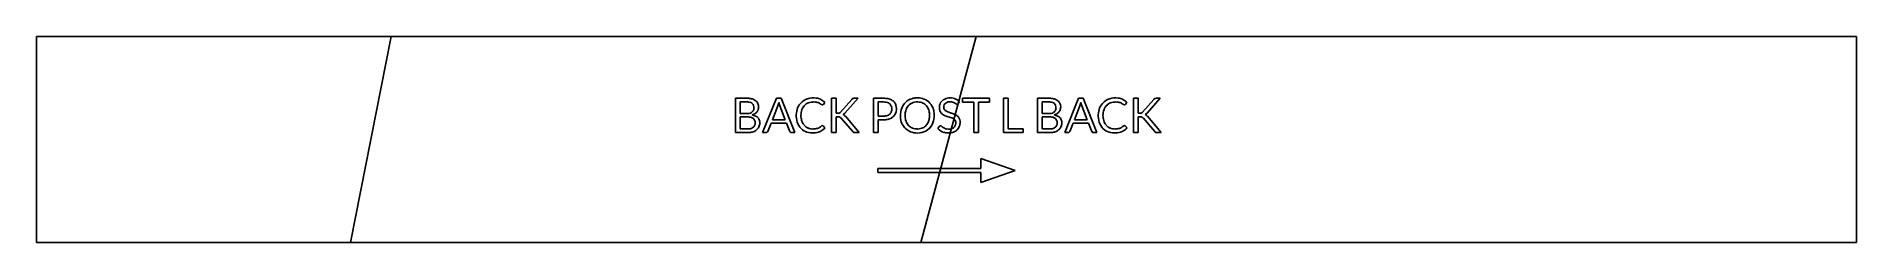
# Model space of a CAD drawing. Header units: millimetres. Extents: x 0 to 300, y 0 to 34.
import ezdxf

# ---------------------------------------------------------------- set-up
doc = ezdxf.new("R2010")
doc.units = ezdxf.units.MM
for name, color, linetype in [('LABEL', 7, 'Continuous'), ('OUTLINE', 7, 'Continuous'), ('POCKET_D15', 7, 'Continuous')]:
    doc.layers.add(name, color=color, linetype=linetype)

msp = doc.modelspace()

# ---------------------------------------------------------------- linework, layer by layer
at = {"layer": 'LABEL'}
for p, q in [((115.23, 18.13), (115.23, 23.8)), ((115.23, 23.8), (117.04, 23.8)), ((117.04, 23.19), (116, 23.19)), ((116, 23.19), (116, 21.26)), ((116, 21.26), (117.01, 21.26)), ((119.7, 18.13), (121.97, 23.8)), ((122.19, 22.54), (121.3, 20.24)), ((121.97, 23.8), (122.75, 23.8)), ((122.35, 23.08), (122.19, 22.54)), ((122.52, 22.54), (122.35, 23.08)), ((123.41, 20.24), (122.52, 22.54)), ((122.75, 23.8), (125.01, 18.13)), ((129.96, 23.14), (129.71, 22.79)), ((131.06, 18.13), (131.06, 23.8)), ((131.06, 23.8), (131.82, 23.8)), ((131.82, 23.8), (131.82, 21.32)), ((131.82, 21.32), (132.11, 21.32)), ((132.52, 21.48), (134.4, 23.62)), ((135.43, 23.8), (133.27, 21.36)), ((134.78, 23.8), (135.43, 23.8)), ((137.97, 18.13), (137.97, 23.8)), ((137.97, 23.8), (139.64, 23.8)), ((139.64, 23.19), (138.73, 23.19)), ((138.73, 23.19), (138.73, 20.86)), ((151.94, 22.91), (152.12, 23.28)), ((152.65, 23.16), (152.65, 23.8)), ((152.65, 23.8), (157.09, 23.8)), ((154.49, 23.16), (152.65, 23.16)), ((154.49, 18.13), (154.49, 23.16)), ((157.09, 23.16), (155.26, 23.16)), ((155.26, 23.16), (155.26, 18.13)), ((157.09, 23.8), (157.09, 23.16)), ((159.42, 18.13), (159.42, 23.8)), ((159.42, 23.8), (160.19, 23.8)), ((160.19, 23.8), (160.19, 18.78)), ((165.01, 18.13), (165.01, 23.8)), ((165.01, 23.8), (166.82, 23.8)), ((166.82, 23.19), (165.78, 23.19)), ((165.78, 23.19), (165.78, 21.26)), ((165.78, 21.26), (166.79, 21.26)), ((169.48, 18.13), (171.75, 23.8)), ((171.97, 22.54), (171.08, 20.24)), ((171.75, 23.8), (172.52, 23.8)), ((172.13, 23.08), (171.97, 22.54)), ((172.3, 22.54), (172.13, 23.08)), ((173.19, 20.24), (172.3, 22.54)), ((172.52, 23.8), (174.79, 18.13)), ((179.74, 23.14), (179.49, 22.79)), ((180.84, 18.13), (180.84, 23.8)), ((180.84, 23.8), (181.6, 23.8)), ((181.6, 23.8), (181.6, 21.32)), ((181.6, 21.32), (181.89, 21.32)), ((182.3, 21.48), (184.18, 23.62)), ((185.21, 23.8), (183.05, 21.36)), ((184.56, 23.8), (185.21, 23.8)), ((117.24, 18.13), (115.23, 18.13)), ((116, 20.72), (116, 18.74)), ((117.22, 20.72), (116, 20.72)), ((116, 18.74), (117.23, 18.74)), ((120.29, 18.13), (119.7, 18.13)), ((121.09, 19.68), (120.56, 18.32)), ((123.63, 19.68), (121.09, 19.68)), ((121.3, 20.24), (123.41, 20.24)), ((124.16, 18.32), (123.63, 19.68)), ((125.01, 18.13), (124.42, 18.13)), ((129.67, 19.25), (129.97, 18.92)), ((131.82, 18.13), (131.06, 18.13)), ((132.17, 20.73), (131.82, 20.73)), ((131.82, 20.73), (131.82, 18.13)), ((134.57, 18.3), (132.61, 20.55)), ((133.33, 20.82), (135.58, 18.13)), ((135.58, 18.13), (134.92, 18.13)), ((138.73, 18.13), (137.97, 18.13)), ((138.73, 20.86), (139.64, 20.86)), ((138.73, 20.25), (138.73, 18.13)), ((139.64, 20.25), (138.73, 20.25)), ((148.8, 19.17), (148.58, 18.81)), ((155.26, 18.13), (154.49, 18.13)), ((162.64, 18.13), (159.42, 18.13)), ((160.19, 18.78), (162.64, 18.78)), ((162.64, 18.78), (162.64, 18.13)), ((167.02, 18.13), (165.01, 18.13)), ((165.78, 20.72), (165.78, 18.74)), ((167, 20.72), (165.78, 20.72)), ((165.78, 18.74), (167, 18.74)), ((170.07, 18.13), (169.48, 18.13)), ((170.86, 19.68), (170.33, 18.32)), ((173.41, 19.68), (170.86, 19.68)), ((171.08, 20.24), (173.19, 20.24)), ((173.94, 18.32), (173.41, 19.68)), ((174.79, 18.13), (174.2, 18.13)), ((179.45, 19.25), (179.75, 18.92)), ((181.6, 18.13), (180.84, 18.13)), ((181.95, 20.73), (181.6, 20.73)), ((181.6, 20.73), (181.6, 18.13)), ((184.35, 18.3), (182.39, 20.55)), ((183.11, 20.82), (185.36, 18.13)), ((185.36, 18.13), (184.7, 18.13)), ((155.67, 12.24), (138.67, 12.24)), ((138.67, 12.24), (138.67, 11.56)), ((155.67, 13.88), (155.67, 12.24)), ((161.33, 11.9), (155.67, 13.88)), ((138.67, 11.56), (155.67, 11.56)), ((155.67, 9.92), (161.33, 11.9)), ((155.67, 11.56), (155.67, 9.92))]:
    msp.add_line(p, q, dxfattribs=at)
for centre, radius, start, end in [((117.01, 23.68), 2.42, 270, 280.803), ((117.04, 19.31), 4.49, 81.8417, 90), ((117.04, 19.87), 3.33, 88.682, 90), ((117.05, 20.28), 2.91, 87.1758, 88.682), ((117.07, 20.73), 2.47, 78.6714, 87.1758), ((117.24, 22.47), 1.19, 280.803, 302.5646), ((117.35, 22.1), 1.07, 59.1704, 78.6714), ((117.37, 21.64), 2.13, 64.7637, 81.8417), ((117.45, 22.15), 0.809, 302.5646, 330.3633), ((117.52, 22.39), 0.726, 19.4399, 59.1704), ((117.35, 23.08), 2.12, 287.1619, 295.7234), ((117.47, 18.52), 2.58, 65.7699, 78.8305), ((117.35, 22.21), 0.926, 330.3633, 354.7682), ((117.07, 22.23), 1.2, 354.7682, 19.4399), ((117.59, 22.57), 1.56, 295.7234, 307.3133), ((117.67, 22.27), 1.43, 46.3903, 64.7637), ((117.75, 22.37), 1.3, 307.3133, 330.3711), ((117.89, 22.5), 1.12, 22.9993, 46.3903), ((117.84, 22.31), 1.19, 330.3711, 355.4644), ((117.58, 22.37), 1.46, 8.4877, 22.9993), ((117.41, 22.35), 1.63, 355.4644, 8.4877), ((128.81, 20.94), 3.58, 163.6034, 182.2113), ((127.91, 21.21), 2.65, 138.6054, 163.6034), ((127.86, 21.26), 2.57, 107.0285, 138.6054), ((128.88, 20.96), 2.87, 160.1982, 180), ((127.96, 21.3), 1.89, 130.5154, 160.1982), ((127.93, 21.33), 1.85, 104.4873, 130.5154), ((128.09, 20.5), 3.36, 82.6107, 107.0285), ((128.1, 20.68), 2.51, 85.1944, 104.4873), ((128.14, 21.19), 2.01, 70.0125, 85.1944), ((128.2, 21.37), 2.49, 63.9551, 82.6107), ((128.13, 21.17), 2.03, 55.008, 70.0125), ((128.11, 21.19), 2.69, 46.6555, 63.9551), ((127.69, 20.53), 2.81, 52.6679, 55.008), ((129.61, 23.05), 0.356, 232.6679, 250.9423), ((129.55, 22.87), 0.172, 250.9423, 292.3866), ((129.53, 22.92), 0.222, 292.3866, 325.008), ((132.11, 22.04), 0.728, 270, 285.7447), ((132.2, 21.73), 0.406, 285.7447, 313.5768), ((132.08, 21.86), 0.577, 313.5768, 316.4685), ((132.02, 21.92), 0.661, 316.4685, 318.9909), ((132.66, 21.73), 0.69, 295.4633, 312.3068), ((132.79, 20.57), 0.563, 48.3576, 72.1811), ((131.64, 22.85), 2.21, 312.3068, 317.6026), ((134.89, 23.19), 0.65, 122.1665, 138.6522), ((134.75, 23.41), 0.392, 95.1501, 122.1665), ((134.77, 23.18), 0.617, 92.3432, 95.1501), ((134.78, 23.06), 0.74, 90, 92.3432), ((139.64, 19.9), 3.9, 80.1224, 90), ((139.64, 20.58), 2.61, 80.6566, 90), ((139.86, 21.92), 1.26, 61.4463, 80.6566), ((139.94, 21.95), 1.04, 289.8901, 325.4786), ((139.96, 21.69), 2.08, 61.7403, 80.1224), ((140.01, 22.19), 0.947, 33.9399, 61.4463), ((139.9, 21.98), 1.08, 325.4786, 351.1821), ((139.9, 22.12), 1.08, 9.8237, 33.9399), ((140.12, 21.97), 1.63, 299.1706, 324.2718), ((140.22, 22.19), 1.52, 38.7486, 61.7403), ((139.48, 22.04), 1.51, 351.1821, 9.8237), ((140.23, 22.19), 1.51, 15.6943, 38.7486), ((140.11, 21.97), 1.64, 324.2718, 349.1725), ((139.75, 22.06), 2, 2.1844, 15.6943), ((139.68, 22.06), 2.08, 349.1725, 2.1844), ((146.06, 20.95), 3.66, 170.2079, 187.6369), ((145.37, 21.07), 2.96, 146.2827, 170.2079), ((144.99, 21.32), 2.51, 118.2477, 146.2827), ((146.71, 20.97), 3.52, 175.89, 189.1446), ((146.07, 21.01), 2.89, 161.8011, 175.89), ((145.15, 21.32), 1.92, 140.6902, 161.8011), ((145.02, 21.42), 1.75, 107.2367, 140.6902), ((145.12, 21.09), 2.77, 97.1572, 118.2477), ((145.2, 20.83), 2.37, 82.2704, 107.2367), ((145.18, 20.57), 3.3, 79.3983, 97.1572), ((145.26, 21.23), 1.97, 59.1249, 82.2704), ((145.29, 21.16), 2.7, 54.8378, 79.3983), ((145.38, 21.43), 1.73, 32.8824, 59.1249), ((145.07, 21.23), 2.1, 12.8647, 32.8824), ((145.37, 21.27), 2.56, 28.9587, 54.8378), ((143.91, 20.96), 3.29, 360, 12.8647), ((145.1, 21.12), 2.87, 12.8906, 28.9587), ((144.41, 20.96), 3.58, 360, 12.8906), ((150.6, 22.28), 1.78, 175.2297, 190.4786), ((150.34, 22.3), 1.52, 157.4375, 175.2297), ((150.08, 22.19), 1.25, 190.4786, 215.2628), ((150.3, 22.32), 1.48, 122.4625, 157.4375), ((150.2, 22.27), 1.4, 215.2628, 237.4105), ((150.35, 22.5), 1.67, 237.4105, 246.4243), ((150.52, 21.98), 1.88, 94.6755, 122.4625), ((150.49, 22.34), 0.952, 169.0052, 187.1502), ((150.11, 22.3), 0.575, 187.1502, 216.7537), ((150.33, 22.37), 0.79, 140.101, 169.0052), ((150.44, 22.54), 0.988, 216.7537, 242.2987), ((150.4, 22.31), 0.885, 114.2083, 140.101), ((151.27, 24.12), 2.76, 242.2987, 251.5651), ((150.53, 22.02), 1.21, 94.891, 114.2083), ((150.58, 21.31), 2.56, 73.2362, 94.6755), ((127.64, -46.77), 71.95, 71.3557, 71.5651), ((150.58, 21.44), 1.79, 81.7675, 94.891), ((125.22, -53.94), 79.52, 71.1662, 71.3557), ((150.65, 21.93), 1.29, 65.6924, 81.7675), ((148.89, 15.46), 6.2, 66.2875, 71.1662), ((150.23, 21.01), 2.31, 56.6593, 65.6924), ((150.74, 21.86), 1.98, 45.7848, 73.2362), ((150.68, 19.53), 1.75, 49.1081, 66.2875), ((150.74, 21.78), 1.38, 51.2005, 56.6593), ((151.79, 23.08), 0.288, 231.2005, 256.9769), ((151.76, 22.96), 0.168, 256.9769, 290.4841), ((151.75, 22.99), 0.193, 290.4841, 319.8208), ((151.64, 23.08), 0.337, 319.8208, 325.2208), ((151.53, 23.16), 0.477, 325.2208, 329.0362), ((166.79, 23.68), 2.42, 270, 280.803), ((166.82, 19.31), 4.49, 81.8417, 90), ((166.82, 19.87), 3.33, 88.682, 90), ((166.83, 20.28), 2.91, 87.1758, 88.682), ((166.85, 20.73), 2.47, 78.6714, 87.1758), ((167.02, 22.47), 1.19, 280.803, 302.5646), ((167.12, 22.1), 1.07, 59.1704, 78.6714), ((167.15, 21.64), 2.13, 64.7637, 81.8417), ((167.23, 22.15), 0.809, 302.5646, 330.3633), ((167.3, 22.39), 0.726, 19.4399, 59.1704), ((167.13, 23.08), 2.12, 287.1619, 295.7234), ((167.25, 18.52), 2.58, 65.7699, 78.8305), ((167.13, 22.21), 0.926, 330.3633, 354.7682), ((166.85, 22.23), 1.2, 354.7682, 19.4399), ((167.37, 22.57), 1.56, 295.7234, 307.3133), ((167.45, 22.27), 1.43, 46.3903, 64.7637), ((167.53, 22.37), 1.3, 307.3133, 330.3711), ((167.67, 22.5), 1.12, 22.9993, 46.3903), ((167.62, 22.31), 1.19, 330.3711, 355.4644), ((167.36, 22.37), 1.46, 8.4877, 22.9993), ((167.19, 22.35), 1.63, 355.4644, 8.4877), ((178.59, 20.94), 3.58, 163.6034, 182.2113), ((177.69, 21.21), 2.65, 138.6054, 163.6034), ((177.64, 21.26), 2.57, 107.0285, 138.6054), ((178.66, 20.96), 2.87, 160.1982, 180), ((177.74, 21.3), 1.89, 130.5154, 160.1982), ((177.71, 21.33), 1.85, 104.4873, 130.5154), ((177.87, 20.5), 3.36, 82.6107, 107.0285), ((177.88, 20.68), 2.51, 85.1944, 104.4873), ((177.92, 21.19), 2.01, 70.0125, 85.1944), ((177.98, 21.37), 2.49, 63.9551, 82.6107), ((177.91, 21.17), 2.03, 55.008, 70.0125), ((177.89, 21.19), 2.69, 46.6555, 63.9551), ((177.47, 20.53), 2.81, 52.6679, 55.008), ((179.39, 23.05), 0.356, 232.6679, 250.9423), ((179.33, 22.87), 0.172, 250.9423, 292.3866), ((179.31, 22.92), 0.222, 292.3866, 325.008), ((181.89, 22.04), 0.728, 270, 285.7447), ((181.98, 21.73), 0.406, 285.7447, 313.5768), ((181.86, 21.86), 0.577, 313.5768, 316.4685), ((181.8, 21.92), 0.661, 316.4685, 318.9909), ((182.44, 21.73), 0.69, 295.4633, 312.3068), ((182.57, 20.57), 0.563, 48.3576, 72.1811), ((181.42, 22.85), 2.21, 312.3068, 317.6026), ((184.67, 23.19), 0.65, 122.1665, 138.6522), ((184.53, 23.41), 0.392, 95.1501, 122.1665), ((184.55, 23.18), 0.617, 92.3432, 95.1501), ((184.56, 23.06), 0.74, 90, 92.3432), ((117.22, 17.95), 2.77, 83.0214, 90), ((117.23, 21.06), 2.32, 270, 281.3272), ((117.24, 21.44), 3.31, 270, 280.637), ((117.38, 19.27), 1.44, 69.65, 83.0214), ((117.47, 19.86), 1.1, 281.3272, 304.992), ((117.47, 20.19), 2.03, 280.637, 297.8556), ((117.55, 19.73), 0.95, 42.5532, 69.65), ((117.6, 19.67), 0.856, 304.992, 342.6274), ((117.65, 19.82), 0.815, 11.1713, 42.5532), ((117.33, 19.75), 1.15, 342.6274, 11.1713), ((117.7, 19.76), 1.55, 297.8556, 322.2407), ((118.04, 19.77), 1.21, 38.3426, 65.7699), ((117.79, 19.69), 1.43, 322.2407, 348.5905), ((118.12, 19.83), 1.1, 8.059, 38.3426), ((117.49, 19.75), 1.73, 348.5905, 8.059), ((120.29, 18.41), 0.274, 270, 305.2885), ((120.29, 18.42), 0.29, 305.2885, 338.7495), ((124.43, 18.43), 0.297, 201.8014, 234.4821), ((124.42, 18.41), 0.272, 234.4821, 270), ((128.69, 20.94), 3.46, 182.2113, 203.0097), ((127.77, 20.55), 2.46, 203.0097, 231.9999), ((129.06, 20.96), 3.05, 180, 195.8795), ((128.09, 20.69), 2.04, 195.8795, 219.4495), ((127.77, 20.55), 2.46, 231.9999, 258.5386), ((127.87, 20.5), 1.75, 219.4495, 246.5298), ((127.98, 20.76), 2.03, 246.5298, 270), ((127.96, 21.51), 3.44, 258.5386, 277.7196), ((127.98, 21.82), 3.09, 270, 281.19), ((128.08, 20.65), 2.57, 277.7196, 297.6422), ((128.27, 20.32), 1.56, 281.19, 303.1579), ((127.92, 20.87), 2.21, 303.1579, 308.0497), ((127.51, 21.39), 2.87, 308.0497, 311.8202), ((128.17, 20.47), 2.37, 297.6422, 319.2142), ((129.58, 19.07), 0.234, 101.7288, 131.4237), ((129.56, 19.16), 0.143, 54.6599, 101.7288), ((129.53, 19.12), 0.19, 49.4106, 54.6599), ((129.51, 19.09), 0.226, 45, 49.4106), ((132.17, 19.06), 1.67, 87.241, 90), ((132.21, 19.94), 0.785, 81.3844, 87.241), ((132.27, 20.35), 0.373, 55.6068, 81.3844), ((132.06, 20.04), 0.743, 42.5104, 55.6068), ((132.02, 19.71), 1.71, 40.4261, 48.3576), ((135.82, 19.41), 1.68, 221.6335, 223.2118), ((135.68, 19.27), 1.48, 223.2118, 225), ((134.84, 18.43), 0.289, 225, 255.3202), ((134.92, 18.74), 0.607, 255.3202, 270), ((139.64, 22.76), 1.9, 270, 289.8901), ((139.64, 23.59), 3.34, 270, 281.314), ((139.89, 22.38), 2.11, 281.314, 299.1706), ((145.38, 20.86), 2.98, 187.6369, 208.9965), ((145, 20.65), 2.54, 208.9965, 234.9715), ((145.42, 20.76), 2.22, 189.1446, 210.075), ((145.02, 20.53), 1.76, 210.075, 235.7954), ((145.09, 20.78), 2.7, 234.9715, 259.4765), ((145.1, 20.65), 1.91, 235.7954, 259.5625), ((145.2, 21.36), 3.29, 259.4765, 283.1627), ((145.2, 21.17), 2.43, 259.5625, 271.1205), ((145.2, 21.05), 2.32, 271.1205, 283.2425), ((145.31, 20.6), 1.85, 283.2425, 306.0808), ((145.36, 20.67), 2.58, 283.1627, 313.1463), ((145.36, 20.53), 1.76, 306.0808, 330.0464), ((145, 20.73), 2.17, 330.0464, 348.0694), ((145.37, 20.66), 2.57, 313.1463, 339.9297), ((143.9, 20.96), 3.3, 348.0694, 360), ((144.53, 20.96), 3.45, 339.9297, 360), ((150.27, 20.4), 2.33, 223.2851, 252.8927), ((149.02, 19.01), 0.275, 116.8972, 143.9726), ((148.98, 19.1), 0.177, 75.9638, 116.8972), ((148.94, 18.95), 0.331, 48.2542, 75.9638), ((150.29, 20.47), 1.7, 228.2542, 233.7462), ((150.89, 21.29), 2.72, 233.7462, 242.9956), ((150.34, 20.64), 2.57, 252.8927, 279.7588), ((150.29, 20.11), 1.4, 242.9956, 260.9018), ((151.75, 25.71), 5.17, 246.4243, 249.3444), ((152.19, 26.88), 6.42, 249.3444, 252.8663), ((150.38, 20.64), 1.93, 260.9018, 276.0623), ((135.77, -26.39), 49.32, 72.4076, 72.8663), ((150.46, 19.9), 1.2, 276.0623, 300.3148), ((149.94, 18.32), 2.42, 61.8168, 72.4076), ((150.45, 20), 1.93, 279.7588, 303.8278), ((150.6, 19.67), 0.919, 300.3148, 329.0219), ((150.63, 19.61), 0.956, 35.4069, 61.8168), ((150.51, 19.72), 1.02, 329.0219, 354.9204), ((150.93, 19.82), 0.593, 8.63, 35.4069), ((150.36, 19.73), 1.17, 354.9204, 8.63), ((150.64, 19.72), 1.58, 303.8278, 332.9541), ((151.04, 19.95), 1.2, 26.27, 49.1081), ((150.47, 19.81), 1.78, 332.9541, 349.9489), ((150.95, 19.91), 1.29, 5.1393, 26.27), ((150.26, 19.84), 1.99, 349.9489, 5.1393), ((167, 17.95), 2.77, 83.0214, 90), ((167, 21.06), 2.32, 270, 281.3272), ((167.02, 21.44), 3.31, 270, 280.637), ((167.16, 19.27), 1.44, 69.65, 83.0214), ((167.24, 19.86), 1.1, 281.3272, 304.992), ((167.25, 20.19), 2.03, 280.637, 297.8556), ((167.33, 19.73), 0.95, 42.5532, 69.65), ((167.38, 19.67), 0.856, 304.992, 342.6274), ((167.43, 19.82), 0.815, 11.1713, 42.5532), ((167.11, 19.75), 1.15, 342.6274, 11.1713), ((167.48, 19.76), 1.55, 297.8556, 322.2407), ((167.81, 19.77), 1.21, 38.3426, 65.7699), ((167.57, 19.69), 1.43, 322.2407, 348.5905), ((167.9, 19.83), 1.1, 8.059, 38.3426), ((167.27, 19.75), 1.73, 348.5905, 8.059), ((170.07, 18.41), 0.274, 270, 305.2885), ((170.06, 18.42), 0.29, 305.2885, 338.7495), ((174.21, 18.43), 0.297, 201.8014, 234.4821), ((174.2, 18.41), 0.272, 234.4821, 270), ((178.47, 20.94), 3.46, 182.2113, 203.0097), ((177.54, 20.55), 2.46, 203.0097, 231.9999), ((178.84, 20.96), 3.05, 180, 195.8795), ((177.87, 20.69), 2.04, 195.8795, 219.4495), ((177.55, 20.55), 2.46, 231.9999, 258.5386), ((177.64, 20.5), 1.75, 219.4495, 246.5298), ((177.76, 20.76), 2.03, 246.5298, 270), ((177.74, 21.51), 3.44, 258.5386, 277.7196), ((177.76, 21.82), 3.09, 270, 281.19), ((177.86, 20.65), 2.57, 277.7196, 297.6422), ((178.05, 20.32), 1.56, 281.19, 303.1579), ((177.69, 20.87), 2.21, 303.1579, 308.0497), ((177.95, 20.47), 2.37, 297.6422, 319.2142), ((177.29, 21.39), 2.87, 308.0497, 311.8202), ((179.36, 19.07), 0.234, 101.7288, 131.4237), ((179.34, 19.16), 0.143, 54.6599, 101.7288), ((179.31, 19.12), 0.19, 49.4106, 54.6599), ((179.29, 19.09), 0.226, 45, 49.4106), ((181.95, 19.06), 1.67, 87.241, 90), ((181.99, 19.94), 0.785, 81.3844, 87.241), ((182.05, 20.35), 0.373, 55.6068, 81.3844), ((181.84, 20.04), 0.743, 42.5104, 55.6068), ((181.8, 19.71), 1.71, 40.4261, 48.3576), ((185.6, 19.41), 1.68, 221.6335, 223.2118), ((185.46, 19.27), 1.48, 223.2118, 225), ((184.62, 18.43), 0.289, 225, 255.3202), ((184.7, 18.74), 0.607, 255.3202, 270)]:
    msp.add_arc(centre, radius, start, end, dxfattribs=at)
at = {"layer": 'OUTLINE'}
for p, q in [((0, 0), (0, 34)), ((0, 34), (300, 34)), ((300, 34), (300, 0)), ((300, 0), (0, 0))]:
    msp.add_line(p, q, dxfattribs=at)
at = {"layer": 'POCKET_D15'}
for p, q in [((51.79, 0), (58.47, 34)), ((58.47, 34), (154.89, 34)), ((154.89, 34), (145.78, 0)), ((145.78, 0), (51.79, 0))]:
    msp.add_line(p, q, dxfattribs=at)

doc.saveas('drawing.dxf')
